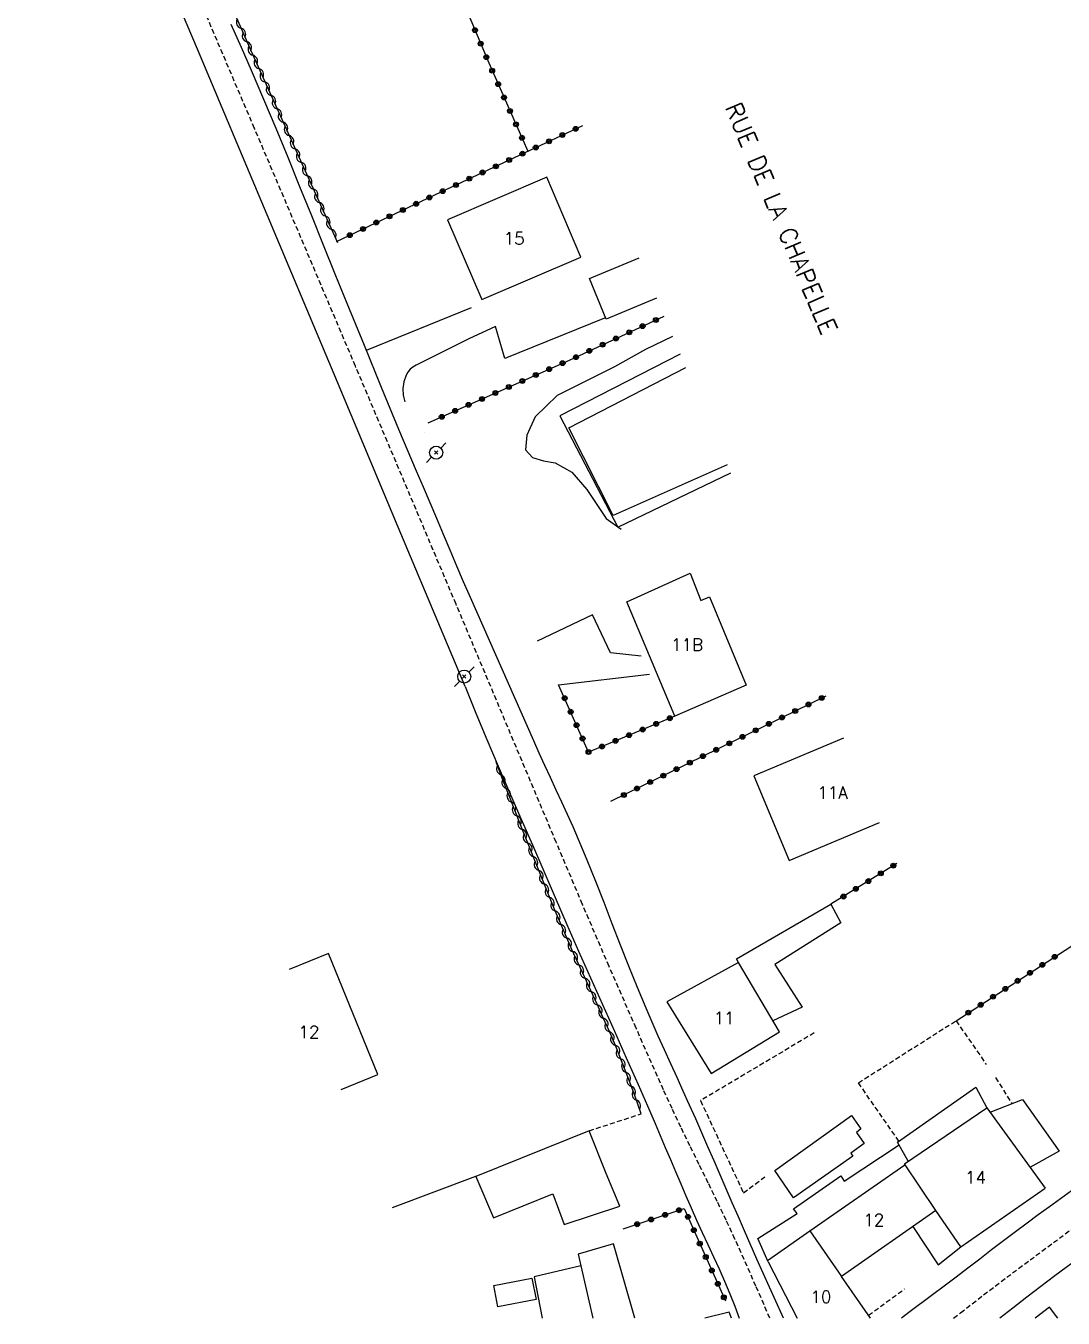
# Model space of a CAD drawing. Header units: millimetres. Extents: x 174000 to 175000, y 130000 to 130858.
# Drawn here: x 174318.9 to 174424.8, y 130000 to 130132 of the extents above; entities that cross this region are included whole.
import ezdxf
from ezdxf.enums import TextEntityAlignment as Align

# ---------------------------------------------------------------- set-up
doc = ezdxf.new("R2010")
doc.units = ezdxf.units.MM
doc.linetypes.add('DASHED', pattern=[0.75, 0.5, -0.25])
doc.layers.get('0').update_dxf_attribs({"linetype": 'CONTINUOUS'})
for name, color, linetype in [('W0001', 6, 'DASHED'), ('W0008', 7, 'CONTINUOUS'), ('W0014', 7, 'CONTINUOUS'), ('W0017', 7, 'CONTINUOUS'), ('W0101', 7, 'CONTINUOUS'), ('W0104', 1, 'CONTINUOUS'), ('W0112', 1, 'DASHED'), ('W0211', 2, 'CONTINUOUS'), ('W0214', 2, 'CONTINUOUS'), ('W0241', 7, 'CONTINUOUS'), ('W0310', 3, 'CONTINUOUS'), ('W0323', 7, 'CONTINUOUS'), ('W0333', 7, 'CONTINUOUS'), ('W0473', 7, 'CONTINUOUS'), ('W0989', 7, 'CONTINUOUS'), ('W0991', 7, 'CONTINUOUS'), ('W1102', 7, 'CONTINUOUS')]:
    doc.layers.add(name, color=color, linetype=linetype)
doc.styles.get("Standard").update_dxf_attribs({"font": 'romans.shx', "width": 0.85})

# ---------------------------------------------------------------- blocks, each defined once
blk = doc.blocks.new('T473')
for p, q in [((-0.166667, 0.166667), (0.166667, -0.166667)), ((-0.166667, -0.166667), (0.166667, 0.166667)), ((0.500001, 0.500001), (1.000002, 1.000002)), ((-1.000002, -1.000002), (-0.500001, -0.500001))]:
    blk.add_line(p, q)
blk.add_ellipse((0, 0), major_axis=(0.471405, 0.471405), ratio=1, start_param=5.4977871438, end_param=11.780972451)
blk = doc.blocks.new('t310o')
at = {"color": 0, "linetype": 'Continuous'}
for centre, start, end in [((-0.5, 0.38), 216.8699, 323.1304), ((0.5, -0.37), 36.8699, 143.1303)]:
    blk.add_arc(centre, 0.625, start, end, dxfattribs=at)
blk = doc.blocks.new('t323o')
at = {"color": 0, "linetype": 'Continuous'}
for radius in [0.25, 0.15]:
    blk.add_circle((0, 0), radius, dxfattribs=at)

msp = doc.modelspace()

# ---------------------------------------------------------------- linework, layer by layer
at = {"layer": 'W0001'}
for points in [[(174394.89, 130000), (174393.47, 130003.25), (174391.32, 130008.08), (174390.43, 130009.99), (174389.52, 130011.9), (174388.6, 130013.8), (174387.66, 130015.7), (174386.73, 130017.59), (174385.8, 130019.49), (174384.9, 130021.4), (174384.02, 130023.32), (174381.23, 130029.62), (174378.47, 130035.92), (174375.75, 130042.25), (174373.07, 130048.59), (174362.84, 130072.91), (174352.57, 130097.21), (174342.26, 130121.49), (174331.9, 130145.76)], [(174413.65, 130000), (174414.36, 130000.56), (174416.72, 130002.37), (174419.08, 130004.17), (174421.46, 130005.94), (174423.85, 130007.71), (174426.24, 130009.48)]]:
    msp.add_lwpolyline(points, dxfattribs=at)
at = {"layer": 'W0008'}
for points in [[(174363.76, 130064.49), (174356.94, 130080.77), (174350.11, 130097.04), (174343.27, 130113.32), (174336.43, 130129.59), (174333.66, 130136.19), (174330.89, 130142.78), (174328.12, 130149.37), (174325.33, 130155.96), (174323.73, 130159.72), (174322.13, 130163.48), (174320.52, 130167.24), (174318.91, 130171)], [(174364.3, 130073.57), (174363.6, 130075.18), (174362.91, 130076.79), (174362.23, 130078.41), (174361.55, 130080.02), (174360.87, 130081.64), (174360.19, 130083.26), (174359.5, 130084.87), (174358.81, 130086.48), (174357, 130090.75), (174355.23, 130095.03), (174353.48, 130099.32), (174351.73, 130103.61), (174350.51, 130106.59), (174349.3, 130109.56), (174348.1, 130112.55), (174346.89, 130115.53), (174345.68, 130118.5), (174344.46, 130121.48), (174343.22, 130124.44), (174341.96, 130127.4), (174340.93, 130129.75), (174339.88, 130132.08)], [(174370.77, 130058.96), (174364.3, 130073.57)], [(174363.76, 130064.49), (174364.86, 130061.77), (174365.99, 130059.07), (174367.14, 130056.38), (174368.3, 130053.69), (174369.47, 130051.01), (174370.65, 130048.32), (174371.82, 130045.64), (174372.97, 130042.95), (174374.16, 130040.21), (174375.36, 130037.48), (174376.57, 130034.75), (174377.79, 130032.03), (174379.01, 130029.3), (174380.22, 130026.58), (174381.43, 130023.85), (174382.63, 130021.12), (174383.16, 130019.89), (174383.69, 130018.66), (174384.21, 130017.43), (174384.74, 130016.19), (174385.26, 130014.96), (174385.78, 130013.73), (174386.31, 130012.5), (174386.84, 130011.27), (174387.4, 130010.01), (174387.98, 130008.76), (174388.56, 130007.51), (174389.14, 130006.27), (174389.71, 130005.02), (174390.27, 130003.76), (174390.81, 130002.49), (174391.32, 130001.21), (174391.63, 130000.38), (174391.75, 130000)], [(174426.29, 130006.02), (174424, 130004.31), (174422.56, 130003.22), (174421.12, 130002.13), (174419.69, 130001.03), (174418.36, 130000)]]:
    msp.add_lwpolyline(points, dxfattribs=at)
at = {"layer": 'W0014'}
for points in [[(174396.28, 130000), (174396.14, 130000.3), (174394.86, 130003.17), (174393.57, 130006.04), (174392.3, 130008.92), (174391.67, 130010.34), (174391.05, 130011.77), (174390.43, 130013.2), (174389.81, 130014.63), (174389.19, 130016.06), (174388.57, 130017.49), (174387.95, 130018.92), (174387.32, 130020.35), (174386.69, 130021.76), (174386.05, 130023.17), (174385.41, 130024.58), (174384.77, 130025.98), (174384.12, 130027.39), (174383.49, 130028.8), (174382.86, 130030.22), (174382.25, 130031.64), (174381.36, 130033.78), (174380.49, 130035.94), (174379.64, 130038.1), (174378.8, 130040.26), (174377.96, 130042.43), (174377.11, 130044.59), (174376.24, 130046.75), (174375.35, 130048.89), (174374.8, 130050.16), (174374.23, 130051.42), (174373.65, 130052.68), (174373.07, 130053.93), (174372.48, 130055.19), (174371.9, 130056.44), (174371.33, 130057.7), (174370.77, 130058.96)], [(174425.7, 130013), (174424.56, 130012.19), (174423.43, 130011.37), (174422.3, 130010.54), (174421.17, 130009.71), (174419.96, 130008.8), (174418.74, 130007.89), (174417.53, 130006.97), (174416.33, 130006.04), (174415.12, 130005.12), (174413.91, 130004.2), (174412.7, 130003.28), (174411.49, 130002.37), (174409.09, 130000.57), (174408.32, 130000)]]:
    msp.add_lwpolyline(points, dxfattribs=at)
at = {"layer": 'W0017'}
for points in [[(174364.37, 130103.16), (174353.65, 130098.8)], [(174377.99, 130102.12), (174367.81, 130098), (174366.87, 130101.27), (174364.13, 130100.01), (174358.77, 130097.3)], [(174358.77, 130097.3), (174358.44, 130097.12), (174358.15, 130096.89), (174357.91, 130096.6), (174357.73, 130096.28), (174357.51, 130095.62), (174357.41, 130094.93), (174357.45, 130094.24), (174357.61, 130093.56)], [(174381.75, 130067.6), (174378.61, 130067.94), (174376.79, 130071.8), (174371.14, 130069.14)], [(174373.32, 130064.67), (174382.6, 130065.76)]]:
    msp.add_lwpolyline(points, dxfattribs=at)
at = {"layer": 'W0101'}
for points in [[(174365.46, 130104), (174375.6, 130108.35), (174372.11, 130116.51), (174361.96, 130112.15), (174365.46, 130104)], [(174385.18, 130061.47), (174380.27, 130073.14), (174386.75, 130076.07), (174387.84, 130073.27), (174388.74, 130073.65), (174392.46, 130064.63)]]:
    msp.add_lwpolyline(points, close=True, dxfattribs=at)
for points in [[(174402.42, 130059.23), (174393.24, 130055.39), (174396.86, 130046.74)], [(174396.86, 130046.74), (174406.09, 130050.6)], [(174351.11, 130023.34), (174354.87, 130024.88), (174349.81, 130037.24), (174345.8, 130035.6)], [(174388.9, 130024.97), (174395.86, 130029.24), (174391.68, 130036.32), (174384.38, 130032.31)], [(174384.38, 130032.31), (174388.9, 130024.97)], [(174408.62, 130015.77), (174417.05, 130021.46)], [(174417.05, 130021.46), (174423, 130013.28)], [(174398.97, 130008.91), (174408.68, 130015.67)], [(174414.38, 130007.27), (174423, 130013.28)], [(174411.85, 130011), (174402.2, 130004.27)], [(174414.38, 130007.27), (174411.85, 130011)], [(174394.63, 130005.89), (174398.97, 130008.91)], [(174394.7, 130005.74), (174397.68, 130000)], [(174405.16, 130000), (174402.2, 130004.27)], [(174423.44, 130001.13), (174421.98, 130000)], [(174424.29, 130000), (174423.44, 130001.13)]]:
    msp.add_lwpolyline(points, dxfattribs=at)
at = {"layer": 'W0104'}
for points in [[(174376.46, 130106.15), (174381.54, 130108.26)], [(174383.3, 130104.14), (174378.17, 130102.01), (174376.46, 130106.15)], [(174391.68, 130036.32), (174391.49, 130036.69), (174401.12, 130042.26), (174402.14, 130040.36), (174395.39, 130036.1), (174398.19, 130031.75), (174395.2, 130030.36)], [(174409.02, 130016.04), (174407.92, 130017.96), (174415.91, 130023.6), (174417.05, 130021.46)], [(174417.37, 130021.03), (174420.7, 130022.31), (174424.42, 130017.04), (174421.45, 130015.37)], [(174394.7, 130005.74), (174393.66, 130008.15), (174397.66, 130010.68), (174397.31, 130011.16), (174402.14, 130014.54), (174402.49, 130013.99), (174408.08, 130017.69)], [(174409.49, 130009.35), (174412.09, 130005.46)], [(174381.09, 130000), (174378.93, 130007.6), (174375.3, 130006.54), (174376.81, 130000)], [(174412.09, 130005.46), (174414.38, 130007.27)], [(174375.57, 130005.35), (174370.83, 130004.22), (174371.64, 130000)], [(174390.97, 130000), (174390.74, 130000.62), (174388.23, 130000)]]:
    msp.add_lwpolyline(points, dxfattribs=at)
for points in [[(174395.38, 130015.09), (174403.24, 130020.71), (174404.17, 130019.32), (174403.72, 130018.95), (174404.51, 130017.85), (174403.14, 130016.85), (174403.36, 130016.54), (174397.31, 130012.3)], [(174376.44, 130019.14), (174364.86, 130014.46), (174366.67, 130010.24), (174372.74, 130012.7), (174373.89, 130009.56), (174379.55, 130011.45), (174378.18, 130014.76)], [(174366.7, 130003.34), (174370.59, 130004.08), (174371.01, 130001.92), (174367.12, 130001.17)]]:
    msp.add_lwpolyline(points, close=True, dxfattribs=at)
at = {"layer": 'W0112'}
for points in [[(174408.07, 130018.06), (174403.93, 130024.03), (174413.9, 130030.37), (174416.99, 130025.9)], [(174399.42, 130029.13), (174387.81, 130022.21), (174392.19, 130012.79), (174394.53, 130014.55)], [(174417.93, 130024.56), (174419.62, 130021.89)], [(174376.44, 130019.14), (174381.75, 130020.86)], [(174404.96, 130000.29), (174408.65, 130002.99)]]:
    msp.add_lwpolyline(points, dxfattribs=at)
at = {"layer": 'W0211'}
msp.add_lwpolyline([(174385.72, 130098.43), (174373.44, 130092.12), (174379.36, 130080.78), (174390.89, 130086.3)], dxfattribs=at)
at = {"layer": 'W0214'}
msp.add_lwpolyline([(174390.53, 130087.14), (174378.87, 130081.97), (174374.36, 130090.91), (174386.3, 130097.08)], dxfattribs=at)
at = {"layer": 'W0241'}
msp.add_lwpolyline([(174384.95, 130100.25), (174382.18, 130098.92), (174379.03, 130097.13), (174373.17, 130094.22), (174370.91, 130092.04), (174370.06, 130090.15), (174369.92, 130088.65), (174370.65, 130087.89), (174371.76, 130087.53), (174372.95, 130087.34), (174374.67, 130086.39), (174376.19, 130084.62), (174378.16, 130081.64), (174379.71, 130080.55)], dxfattribs=at)
at = {"layer": 'W0310'}
for points in [[(174329.94, 130169.93), (174325.52, 130168.03), (174335.08, 130145.01), (174341.87, 130129.43), (174350.72, 130109.82)], [(174381.75, 130020.86), (174381.13, 130022.62), (174380.48, 130024.37), (174379.81, 130026.12), (174379.11, 130027.85), (174378.51, 130029.26), (174377.88, 130030.67), (174377.25, 130032.07), (174376.6, 130033.47), (174375.95, 130034.86), (174375.3, 130036.26), (174374.67, 130037.66), (174374.05, 130039.07), (174372.87, 130041.84), (174371.73, 130044.63), (174370.6, 130047.42), (174369.48, 130050.22), (174368.83, 130051.86), (174368.19, 130053.5), (174367.56, 130055.15), (174366.93, 130056.79)]]:
    msp.add_lwpolyline(points, dxfattribs=at)
at = {"layer": 'W0323'}
for points in [[(174347.62, 130171), (174358.12, 130147.33), (174366.18, 130128.18), (174370.18, 130119.16)], [(174350.63, 130109.94), (174361.32, 130115.01), (174375.78, 130121.78)], [(174360.01, 130091.43), (174374.43, 130097.83), (174384.08, 130102.3)], [(174385.18, 130061.47), (174376.37, 130057.8), (174373.32, 130064.67)], [(174400.59, 130063.52), (174378.62, 130052.76)], [(174413.9, 130030.37), (174429.4, 130040.41), (174438.14, 130046.38), (174448.89, 130053.82)], [(174407.86, 130046.44), (174401.12, 130042.26)], [(174379.92, 130009.12), (174386.15, 130011.2), (174387.69, 130007.7), (174390.35, 130001.77)]]:
    msp.add_lwpolyline(points, dxfattribs=at)
at = {"layer": 'W0333'}
for points in [[(174359.58, 130090.48), (174359.58, 130090.48)], [(174364.84, 130014.47), (174356.33, 130011.27)]]:
    msp.add_lwpolyline(points, dxfattribs=at)
at = {"layer": 'W1102'}
for points in [[(174411.85, 130011), (174408.62, 130015.77)], [(174398.97, 130008.91), (174402.2, 130004.27)]]:
    msp.add_lwpolyline(points, dxfattribs=at)

# ---------------------------------------------------------------- block references
at = {"layer": 'W0310'}
for p, rotation in [((174340.88, 130131.71), 293.5523429274425), ((174341.47, 130130.33), 293.5523429274425), ((174342.08, 130128.96), 294.2815330975034), ((174342.7, 130127.59), 294.2815330975034), ((174343.31, 130126.23), 294.2815330975034), ((174343.93, 130124.86), 294.2815330975034), ((174344.55, 130123.49), 294.2815330975034), ((174345.16, 130122.12), 294.2815330975034), ((174345.78, 130120.76), 294.2815330975034), ((174346.4, 130119.39), 294.2815330975034), ((174347.02, 130118.02), 294.2815330975034), ((174347.63, 130116.65), 294.2815330975034), ((174348.25, 130115.29), 294.2815330975034), ((174348.87, 130113.92), 294.2815330975034), ((174349.48, 130112.55), 294.2815330975034), ((174350.1, 130111.19), 294.2815330975034), ((174367.42, 130055.5), 110.7314120849238), ((174367.96, 130054.1), 111.0140632817281), ((174368.5, 130052.7), 111.2967170005568), ((174369.05, 130051.3), 111.5793732402605), ((174369.6, 130049.91), 111.7907224296439), ((174370.16, 130048.52), 111.7907224296439), ((174370.72, 130047.13), 112.0036396476211), ((174371.28, 130045.73), 112.0036396476211), ((174371.84, 130044.34), 112.3924725067341), ((174372.41, 130042.96), 112.3924725067341), ((174372.99, 130041.57), 112.957199646912), ((174373.57, 130040.19), 112.957199646912), ((174374.16, 130038.81), 113.6724995285227), ((174374.77, 130037.44), 114.3639108185419), ((174375.39, 130036.07), 114.8100095482823), ((174376.02, 130034.71), 115.0107480459842), ((174376.65, 130033.35), 114.9115392755473), ((174377.28, 130031.99), 114.5124439703811), ((174377.9, 130030.63), 113.8681499310577), ((174378.51, 130029.25), 112.9787259088414), ((174379.1, 130027.87), 112.9787259088414), ((174379.66, 130026.48), 112.0375745593381), ((174380.21, 130025.09), 111.1462228029326), ((174380.74, 130023.68), 110.2548762869235), ((174381.25, 130022.27), 109.363535008329)]:
    msp.add_blockref('t310o', p, dxfattribs=dict(at, rotation=rotation))
at = {"layer": 'W0323'}
for p, rotation in [((174364.77, 130131.52), 292.8097111038692), ((174365.35, 130130.14), 292.8097111038692), ((174365.93, 130128.76), 292.8097111038692), ((174366.53, 130127.38), 293.9359560553352), ((174367.14, 130126.01), 293.9359560553352), ((174367.74, 130124.64), 293.9359560553352), ((174368.35, 130123.27), 293.9359560553352), ((174368.96, 130121.9), 293.9359560553352), ((174369.57, 130120.53), 293.9359560553352), ((174373.7, 130120.81), 25.11939933047248), ((174375.06, 130121.44), 25.11939933047248), ((174370.98, 130119.53), 25.11939933047248), ((174372.34, 130120.17), 25.11939933047248), ((174368.27, 130118.26), 25.11939933047248), ((174369.62, 130118.9), 25.11939933047248), ((174365.55, 130116.99), 25.11939933047248), ((174366.91, 130117.62), 25.11939933047248), ((174362.83, 130115.71), 25.11939933047248), ((174364.19, 130116.35), 25.11939933047248), ((174358.76, 130113.79), 25.3392662315696), ((174360.12, 130114.43), 25.3392662315696), ((174361.48, 130115.08), 25.11939933047248), ((174356.05, 130112.51), 25.3392662315696), ((174357.41, 130113.15), 25.3392662315696), ((174353.34, 130111.22), 25.3392662315696), ((174354.7, 130111.87), 25.3392662315696), ((174351.99, 130110.58), 25.3392662315696), ((174383.25, 130101.92), 24.87933279879789), ((174380.53, 130100.66), 24.87933279879789), ((174381.89, 130101.29), 24.87933279879789), ((174377.81, 130099.4), 24.87933279879789), ((174379.17, 130100.03), 24.87933279879789), ((174375.09, 130098.13), 24.87933279879789), ((174376.45, 130098.77), 24.87933279879789), ((174372.35, 130096.91), 23.92673966147601), ((174373.72, 130097.52), 23.92673966147601), ((174369.61, 130095.69), 23.92673966147601), ((174370.98, 130096.3), 23.92673966147601), ((174366.86, 130094.47), 23.92673966147601), ((174368.23, 130095.08), 23.92673966147601), ((174364.12, 130093.26), 23.92673966147601), ((174365.49, 130093.86), 23.92673966147601), ((174361.38, 130092.04), 23.92673966147601), ((174362.75, 130092.65), 23.92673966147601), ((174373.93, 130063.3), 113.9415834761483), ((174398.83, 130062.66), 206.101082617407), ((174400.18, 130063.32), 206.101082617407), ((174374.54, 130061.92), 113.9415834761483), ((174384.67, 130061.26), 202.6272514587876), ((174396.13, 130061.34), 206.101082617407), ((174397.48, 130062), 206.101082617407), ((174375.15, 130060.55), 113.9415834761483), ((174381.9, 130060.1), 202.6272514587876), ((174383.28, 130060.68), 202.6272514587876), ((174393.44, 130060.02), 206.101082617407), ((174394.79, 130060.68), 206.101082617407), ((174375.76, 130059.18), 113.9415834761483), ((174379.13, 130058.95), 202.6272514587876), ((174380.51, 130059.53), 202.6272514587876), ((174390.75, 130058.7), 206.101082617407), ((174392.09, 130059.36), 206.101082617407), ((174376.37, 130057.81), 113.9415834761483), ((174377.75, 130058.37), 202.6272514587876), ((174388.05, 130057.38), 206.101082617407), ((174389.4, 130058.04), 206.101082617407), ((174385.36, 130056.06), 206.101082617407), ((174386.71, 130056.72), 206.101082617407), ((174382.66, 130054.74), 206.101082617407), ((174384.01, 130055.4), 206.101082617407), ((174379.97, 130053.42), 206.101082617407), ((174381.32, 130054.08), 206.101082617407), ((174406.22, 130045.42), 211.8198177024394), ((174407.5, 130046.21), 211.8198177024394), ((174404.95, 130044.63), 211.8198177024394), ((174402.4, 130043.05), 211.8198177024394), ((174403.67, 130043.84), 211.8198177024394), ((174422.71, 130036.08), 32.92163761689), ((174423.97, 130036.89), 32.92163761689), ((174421.45, 130035.26), 32.92163761689), ((174418.94, 130033.63), 32.92163761689), ((174420.19, 130034.45), 32.92163761689), ((174416.42, 130032), 32.92163761689), ((174417.68, 130032.82), 32.92163761689), ((174415.16, 130031.19), 32.92163761689), ((174385.61, 130011.02), 18.50939827551732), ((174381.34, 130009.59), 18.50939827551732), ((174382.76, 130010.07), 18.50939827551732), ((174384.19, 130010.55), 18.50939827551732), ((174386.52, 130010.35), 293.6465116354815), ((174387.12, 130008.98), 293.6465116354815), ((174387.73, 130007.6), 294.1883087011216), ((174388.34, 130006.24), 294.1883087011216), ((174388.96, 130004.87), 294.1883087011216), ((174389.57, 130003.5), 294.1883087011216), ((174390.19, 130002.13), 294.1883087011216)]:
    msp.add_blockref('t323o', p, dxfattribs=dict(at, rotation=rotation))
at = {"layer": 'W0473'}
for p in [(174360.81, 130088.38), (174363.68, 130065.51)]:
    msp.add_blockref('T473', p, dxfattribs=at)

# ---------------------------------------------------------------- texts
at = {"layer": 'W0989'}
msp.add_text('RUE DE LA CHAPELLE', height=1.75, rotation=293.0409, dxfattribs=at).set_placement((174390.28, 130123.67))
at = {"layer": 'W0991'}
for s, p in [('15', (174368.78, 130110.25)), ('11B', (174386.43, 130068.77)), ('11A', (174401.28, 130053.67)), ('11', (174390.22, 130030.65)), ('12', (174347.82, 130029.21)), ('14', (174415.89, 130014.37)), ('12', (174405.5, 130010.02)), ('10', (174400.1, 130002.18))]:
    msp.add_text(s, height=1.25, dxfattribs=at).set_placement(p, align=Align.MIDDLE_CENTER)

doc.saveas('drawing.dxf')
